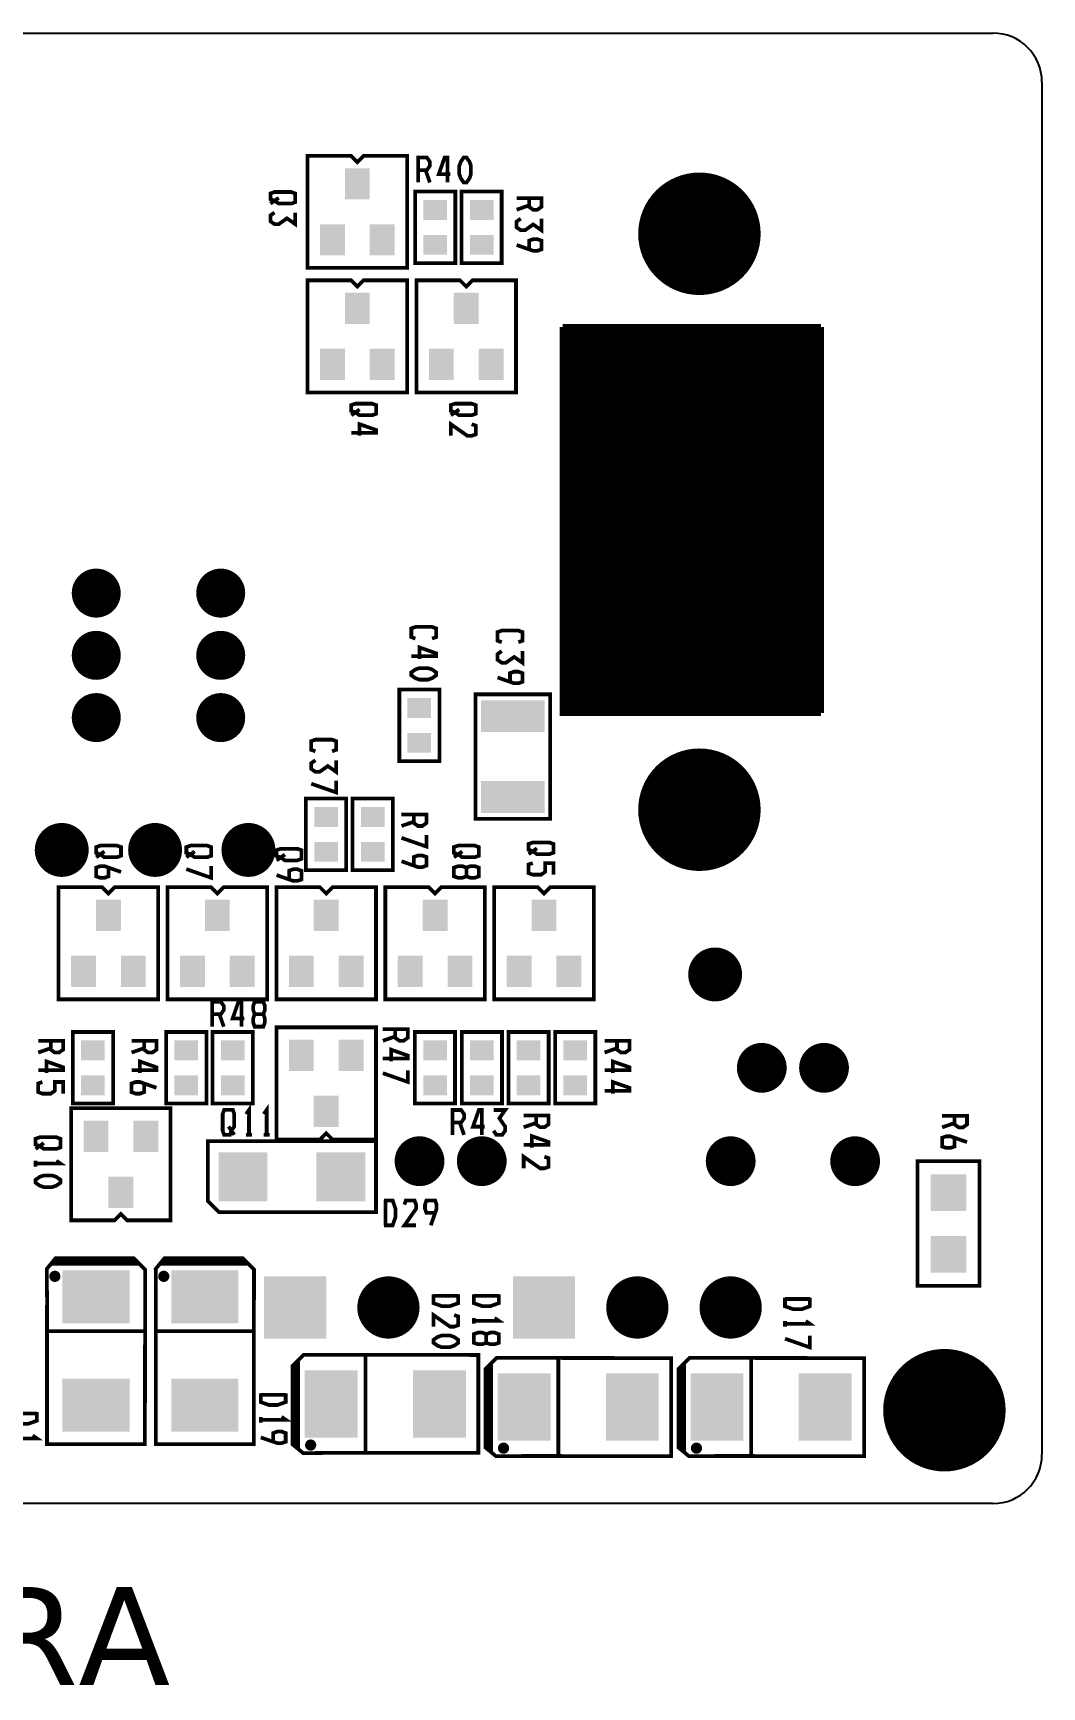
# Model space of a CAD drawing. Extents: x -122 to 131, y -4 to 64.
# Drawn here: x 90.3 to 131.5, y -3.6 to 63.8 of the extents above; entities that cross this region are included whole.
import ezdxf

# ---------------------------------------------------------------- set-up
doc = ezdxf.new("R2010")
doc.units = 0
doc.header["$MEASUREMENT"] = 0
doc.layers.get('0').update_dxf_attribs({"linetype": 'CONTINUOUS'})
for name, color, linetype in [('22-302-0_DRD', 7, 'CONTINUOUS'), ('22-302-0_SMB', 8, 'CONTINUOUS'), ('22-302-0_SSB', 1, 'CONTINUOUS')]:
    doc.layers.add(name, color=color, linetype=linetype)
doc.styles.get("Standard").update_dxf_attribs({"font": 'verdana.ttf', "height": 4})

# ---------------------------------------------------------------- blocks, each defined once
blk = doc.blocks.new('RECTANGLE_1')
blk.add_solid([(1.30048, 0.6477), (1.30048, -0.6477), (-1.30048, 0.6477), (-1.30048, -0.6477)])
blk = doc.blocks.new('RECTANGLE_2')
blk.add_solid([(0.4826, 0.4064), (0.4826, -0.4064), (-0.4826, 0.4064), (-0.4826, -0.4064)])
blk = doc.blocks.new('SQUARE_6')
blk.add_solid([(0.99949, 0.99949), (0.99949, -0.99949), (-0.99949, 0.99949), (-0.99949, -0.99949)])
blk = doc.blocks.new('RECTANGLE_7')
blk.add_solid([(1.0795, 1.3716), (1.0795, -1.3716), (-1.0795, 1.3716), (-1.0795, -1.3716)])
blk = doc.blocks.new('ROUND_15')
at = {"const_width": 1.27}
blk.add_lwpolyline([(-0.635, 0, 1), (0.635, 0, 1)], format="xyb", close=True, dxfattribs=at)
blk = doc.blocks.new('ROUND_17')
at = {"const_width": 1.09982}
blk.add_lwpolyline([(-0.54991, 0, 1), (0.54991, 0, 1)], format="xyb", close=True, dxfattribs=at)
blk = doc.blocks.new('ROUND_19')
at = {"const_width": 1.016}
blk.add_lwpolyline([(-0.508, 0, 1), (0.508, 0, 1)], format="xyb", close=True, dxfattribs=at)
blk = doc.blocks.new('ROUND_21')
at = {"const_width": 0.99949}
blk.add_lwpolyline([(-0.499744, 0, 1), (0.499744, 0, 1)], format="xyb", close=True, dxfattribs=at)
blk = doc.blocks.new('SQUARE_25')
blk.add_solid([(1.27, 1.27), (1.27, -1.27), (-1.27, 1.27), (-1.27, -1.27)])
blk = doc.blocks.new('ROUND_29')
at = {"const_width": 2.49936}
blk.add_lwpolyline([(-1.24968, 0, 1), (1.24968, 0, 1)], format="xyb", close=True, dxfattribs=at)
blk = doc.blocks.new('RECTANGLE_31')
blk.add_solid([(0.508, 0.635), (0.508, -0.635), (-0.508, 0.635), (-0.508, -0.635)])
blk = doc.blocks.new('RECTANGLE_59')
blk.add_solid([(1.3716, 1.0795), (1.3716, -1.0795), (-1.3716, 1.0795), (-1.3716, -1.0795)])
blk = doc.blocks.new('RECTANGLE_63')
blk.add_solid([(0.7239, 0.7493), (0.7239, -0.7493), (-0.7239, 0.7493), (-0.7239, -0.7493)])

msp = doc.modelspace()

# ---------------------------------------------------------------- linework, layer by layer
at = {"layer": '22-302-0_DRD'}
for p, q in [((12.176, 63.838), (129.468, 63.838)), ((131.467, 61.839), (131.467, 5.837)), ((129.468, 3.838), (12.176, 3.838))]:
    msp.add_line(p, q, dxfattribs=at)
for centre, start, end in [((129.468, 61.839), 360, 90), ((129.468, 5.837), 270, 0)]:
    msp.add_arc(centre, 1.999, start, end, dxfattribs=at)
at = {"layer": '22-302-0_SMB', "const_width": 0.254}
for points in [[(111.904, 51.844), (122.445, 51.844)], [(111.904, 51.844), (111.904, 36.096), (122.191, 36.096)], [(112.056, 51.844), (112.056, 36.096)], [(112.285, 51.844), (112.285, 36.096)], [(112.513, 51.844), (112.513, 36.096)], [(112.742, 51.844), (112.742, 36.096)], [(112.97, 51.844), (112.97, 36.096)], [(113.199, 51.844), (113.199, 36.096)], [(113.428, 51.844), (113.428, 36.096)], [(113.656, 51.844), (113.656, 36.096)], [(113.885, 51.844), (113.885, 36.096)], [(114.113, 51.844), (114.113, 36.096)], [(114.342, 51.844), (114.342, 36.096)], [(114.571, 51.844), (114.571, 36.096)], [(114.799, 51.844), (114.799, 36.096)], [(115.028, 51.844), (115.028, 36.096)], [(115.256, 51.844), (115.256, 36.096)], [(115.485, 51.844), (115.485, 36.096)], [(115.714, 51.844), (115.714, 36.096)], [(115.942, 51.844), (115.942, 36.096)], [(116.171, 51.844), (116.171, 36.096)], [(116.399, 51.844), (116.399, 36.096)], [(116.628, 51.844), (116.628, 36.096)], [(116.857, 51.844), (116.857, 36.096)], [(117.085, 51.844), (117.085, 36.096)], [(117.314, 51.844), (117.314, 36.096)], [(117.542, 51.844), (117.542, 36.096)], [(117.771, 51.844), (117.771, 36.096)], [(118, 51.844), (118, 36.096)], [(118.228, 51.844), (118.228, 36.096)], [(118.457, 51.844), (118.457, 36.096)], [(118.685, 51.844), (118.685, 36.096)], [(118.914, 51.844), (118.914, 36.096)], [(119.143, 51.844), (119.143, 36.096)], [(119.371, 51.844), (119.371, 36.096)], [(119.6, 51.844), (119.6, 36.096)], [(119.828, 51.844), (119.828, 36.096)], [(120.057, 51.844), (120.057, 36.096)], [(120.286, 51.844), (120.286, 36.096)], [(120.514, 51.844), (120.514, 36.096)], [(120.743, 51.844), (120.743, 36.096)], [(120.971, 51.844), (120.971, 36.096)], [(121.2, 51.844), (121.2, 36.096)], [(121.429, 51.844), (121.429, 36.096)], [(121.657, 51.844), (121.657, 36.096)], [(121.886, 51.844), (121.886, 36.096)], [(122.114, 51.844), (122.114, 36.096)], [(122.343, 51.844), (122.343, 36.096)], [(122.445, 51.844), (122.445, 36.096)], [(111.904, 51.743), (122.445, 51.743)], [(111.904, 51.514), (122.445, 51.514)], [(111.904, 51.286), (122.445, 51.286)], [(111.904, 51.057), (122.445, 51.057)], [(111.904, 50.828), (122.445, 50.828)], [(111.904, 50.6), (122.445, 50.6)], [(111.904, 50.371), (122.445, 50.371)], [(111.904, 50.143), (122.445, 50.143)], [(111.904, 49.914), (122.445, 49.914)], [(111.904, 49.685), (122.445, 49.685)], [(111.904, 49.457), (122.445, 49.457)], [(111.904, 49.228), (122.445, 49.228)], [(111.904, 49), (122.445, 49)], [(111.904, 48.771), (122.445, 48.771)], [(111.904, 48.542), (122.445, 48.542)], [(111.904, 48.314), (122.445, 48.314)], [(111.904, 48.085), (122.445, 48.085)], [(111.904, 47.857), (122.445, 47.857)], [(111.904, 47.628), (122.445, 47.628)], [(111.904, 47.399), (122.445, 47.399)], [(111.904, 47.171), (122.445, 47.171)], [(111.904, 46.942), (122.445, 46.942)], [(111.904, 46.714), (122.445, 46.714)], [(111.904, 46.485), (122.445, 46.485)], [(111.904, 46.256), (122.445, 46.256)], [(111.904, 46.028), (122.445, 46.028)], [(111.904, 45.799), (122.445, 45.799)], [(111.904, 45.571), (122.445, 45.571)], [(111.904, 45.342), (122.445, 45.342)], [(111.904, 45.113), (122.445, 45.113)], [(111.904, 44.885), (122.445, 44.885)], [(111.904, 44.656), (122.445, 44.656)], [(111.904, 44.428), (122.445, 44.428)], [(111.904, 44.199), (122.445, 44.199)], [(111.904, 43.97), (122.445, 43.97)], [(111.904, 43.742), (122.445, 43.742)], [(111.904, 43.513), (122.445, 43.513)], [(111.904, 43.285), (122.445, 43.285)], [(111.904, 43.056), (122.445, 43.056)], [(111.904, 42.827), (122.445, 42.827)], [(111.904, 42.599), (122.445, 42.599)], [(111.904, 42.37), (122.445, 42.37)], [(111.904, 42.142), (122.445, 42.142)], [(111.904, 41.913), (122.445, 41.913)], [(111.904, 41.684), (122.445, 41.684)], [(111.904, 41.456), (122.445, 41.456)], [(111.904, 41.227), (122.445, 41.227)], [(111.904, 40.999), (122.445, 40.999)], [(111.904, 40.77), (122.445, 40.77)], [(111.904, 40.541), (122.445, 40.541)], [(111.904, 40.313), (122.445, 40.313)], [(111.904, 40.084), (122.445, 40.084)], [(111.904, 39.856), (122.445, 39.856)], [(111.904, 39.627), (122.445, 39.627)], [(111.904, 39.398), (122.445, 39.398)], [(111.904, 39.17), (122.445, 39.17)], [(111.904, 38.941), (122.445, 38.941)], [(111.904, 38.713), (122.445, 38.713)], [(111.904, 38.484), (122.445, 38.484)], [(111.904, 38.255), (122.445, 38.255)], [(111.904, 38.027), (122.445, 38.027)], [(111.904, 37.798), (122.445, 37.798)], [(111.904, 37.57), (122.445, 37.57)], [(111.904, 37.341), (122.445, 37.341)], [(111.904, 37.112), (122.445, 37.112)], [(111.904, 36.884), (122.445, 36.884)], [(111.904, 36.655), (122.445, 36.655)], [(111.904, 36.427), (122.445, 36.427)], [(111.904, 36.198), (122.445, 36.198)], [(122.191, 36.096), (122.445, 36.096)]]:
    msp.add_lwpolyline(points, dxfattribs=at)
at = {"layer": '22-302-0_SSB', "const_width": 0.152}
for points in [[(101.49, 54.257), (105.554, 54.257), (105.554, 58.829), (103.776, 58.829), (103.522, 58.575), (103.268, 58.829), (101.49, 58.829), (101.49, 54.257)], [(106.008, 58.25), (106.364, 58.25), (106.483, 58.421), (106.483, 58.588), (106.364, 58.758), (106.008, 58.758), (106.008, 57.742)], [(107.321, 58.08), (106.846, 58.08), (107.085, 58.758), (107.202, 58.758), (107.202, 57.742)], [(107.862, 57.742), (107.746, 57.913), (107.685, 58.08), (107.685, 58.421), (107.746, 58.588), (107.862, 58.758), (107.982, 58.758), (108.101, 58.588), (108.16, 58.421), (108.16, 58.08), (108.101, 57.913), (107.982, 57.742), (107.862, 57.742)], [(106.305, 58.25), (106.483, 57.742)], [(100.143, 57.354), (99.973, 57.295), (99.973, 57.057), (100.143, 56.998), (100.314, 56.879), (100.822, 56.879), (100.989, 56.94), (100.989, 57.295), (100.822, 57.354), (100.143, 57.354)], [(107.522, 54.448), (107.522, 57.369), (105.884, 57.369), (105.884, 54.448), (107.522, 54.448)], [(107.776, 57.369), (107.776, 54.448), (109.414, 54.448), (109.414, 57.369), (107.776, 57.369)], [(100.314, 57.117), (99.973, 56.879)], [(110.532, 57.105), (110.532, 56.749), (110.702, 56.63), (110.872, 56.63), (111.04, 56.749), (111.04, 57.105), (110.024, 57.105)], [(110.532, 56.808), (110.024, 56.63)], [(100.143, 56.516), (99.973, 56.396), (99.973, 56.16), (100.143, 56.041), (100.314, 56.041), (100.651, 56.279), (100.989, 56.041), (100.989, 56.516)], [(110.194, 56.267), (110.024, 56.147), (110.024, 55.911), (110.194, 55.792), (110.364, 55.792), (110.702, 56.03), (111.04, 55.792), (111.04, 56.267)], [(110.532, 55.014), (110.532, 55.37), (110.702, 55.428), (110.872, 55.428), (111.04, 55.37), (111.04, 55.014), (110.872, 54.953), (110.702, 54.953), (110.024, 55.192)], [(101.49, 49.177), (105.554, 49.177), (105.554, 53.749), (103.776, 53.749), (103.522, 53.495), (103.268, 53.749), (101.49, 53.749), (101.49, 49.177)], [(105.935, 49.177), (109.999, 49.177), (109.999, 53.749), (108.221, 53.749), (107.967, 53.495), (107.713, 53.749), (105.935, 53.749), (105.935, 49.177)], [(103.445, 48.718), (103.275, 48.659), (103.275, 48.421), (103.445, 48.362), (103.616, 48.243), (104.124, 48.243), (104.291, 48.304), (104.291, 48.659), (104.124, 48.718), (103.445, 48.718)], [(107.509, 48.718), (107.339, 48.659), (107.339, 48.421), (107.509, 48.362), (107.68, 48.243), (108.188, 48.243), (108.355, 48.304), (108.355, 48.659), (108.188, 48.718), (107.509, 48.718)], [(103.616, 48.481), (103.275, 48.243)], [(103.616, 47.405), (103.616, 47.88), (104.291, 47.643), (104.291, 47.524), (103.275, 47.524)], [(107.68, 48.481), (107.339, 48.243)], [(107.339, 47.405), (107.339, 47.88), (108.017, 47.405), (108.188, 47.405), (108.355, 47.465), (108.355, 47.821), (108.188, 47.88)], [(105.894, 39.132), (105.726, 39.193), (105.726, 39.548), (105.894, 39.607), (106.572, 39.607), (106.742, 39.548), (106.742, 39.193), (106.572, 39.132)], [(109.417, 38.984), (109.247, 39.043), (109.247, 39.398), (109.417, 39.459), (110.093, 39.459), (110.263, 39.398), (110.263, 39.043), (110.093, 38.984)], [(106.064, 38.294), (106.064, 38.769), (106.742, 38.532), (106.742, 38.413), (105.726, 38.413)], [(109.417, 38.621), (109.247, 38.502), (109.247, 38.266), (109.417, 38.146), (109.585, 38.146), (109.925, 38.382), (110.263, 38.146), (110.263, 38.621)], [(105.726, 37.753), (105.894, 37.872), (106.064, 37.93), (106.402, 37.93), (106.572, 37.872), (106.742, 37.753), (106.742, 37.633), (106.572, 37.516), (106.402, 37.455), (106.064, 37.455), (105.894, 37.516), (105.726, 37.633), (105.726, 37.753)], [(109.755, 37.366), (109.755, 37.722), (109.925, 37.783), (110.093, 37.783), (110.263, 37.722), (110.263, 37.366), (110.093, 37.308), (109.925, 37.308), (109.247, 37.544)], [(106.874, 34.128), (106.874, 37.049), (105.236, 37.049), (105.236, 34.128), (106.874, 34.128)], [(111.015, 36.858), (108.348, 36.858), (108.348, 31.778), (111.396, 31.778), (111.396, 36.858), (111.015, 36.858)], [(101.812, 34.532), (101.642, 34.593), (101.642, 34.948), (101.812, 35.007), (102.49, 35.007), (102.658, 34.948), (102.658, 34.593), (102.49, 34.532)], [(101.812, 34.169), (101.642, 34.049), (101.642, 33.813), (101.812, 33.694), (101.982, 33.694), (102.32, 33.932), (102.658, 33.694), (102.658, 34.169)], [(101.642, 33.211), (102.658, 32.855), (102.658, 33.33)], [(101.426, 32.604), (101.426, 29.683), (103.064, 29.683), (103.064, 32.604), (101.426, 32.604)], [(103.331, 32.604), (103.331, 29.683), (104.969, 29.683), (104.969, 32.604), (103.331, 32.604)], [(105.833, 31.959), (105.833, 31.603), (106.003, 31.484), (106.173, 31.484), (106.341, 31.603), (106.341, 31.959), (105.325, 31.959)], [(105.833, 31.662), (105.325, 31.484)], [(105.325, 31.001), (106.341, 30.646), (106.341, 31.121)], [(93.031, 30.684), (92.861, 30.625), (92.861, 30.387), (93.031, 30.328), (93.202, 30.209), (93.71, 30.209), (93.877, 30.27), (93.877, 30.625), (93.71, 30.684), (93.031, 30.684)], [(93.202, 30.447), (92.861, 30.209)], [(96.714, 30.684), (96.544, 30.625), (96.544, 30.387), (96.714, 30.328), (96.885, 30.209), (97.393, 30.209), (97.56, 30.27), (97.56, 30.625), (97.393, 30.684), (96.714, 30.684)], [(96.885, 30.447), (96.544, 30.209)], [(100.397, 30.557), (100.227, 30.498), (100.227, 30.26), (100.397, 30.201), (100.568, 30.082), (101.076, 30.082), (101.243, 30.143), (101.243, 30.498), (101.076, 30.557), (100.397, 30.557)], [(100.568, 30.32), (100.227, 30.082)], [(107.636, 30.684), (107.466, 30.625), (107.466, 30.387), (107.636, 30.328), (107.807, 30.209), (108.315, 30.209), (108.482, 30.27), (108.482, 30.625), (108.315, 30.684), (107.636, 30.684)], [(107.807, 30.447), (107.466, 30.209)], [(110.684, 30.811), (110.514, 30.752), (110.514, 30.514), (110.684, 30.455), (110.855, 30.336), (111.363, 30.336), (111.53, 30.397), (111.53, 30.752), (111.363, 30.811), (110.684, 30.811)], [(110.855, 30.574), (110.514, 30.336)], [(93.369, 29.787), (93.369, 29.431), (93.202, 29.371), (93.031, 29.371), (92.861, 29.431), (92.861, 29.787), (93.031, 29.846), (93.202, 29.846), (93.877, 29.609)], [(96.544, 29.726), (97.56, 29.371), (97.56, 29.846)], [(100.735, 29.304), (100.735, 29.66), (100.905, 29.719), (101.076, 29.719), (101.243, 29.66), (101.243, 29.304), (101.076, 29.244), (100.905, 29.244), (100.227, 29.482)], [(105.833, 29.868), (105.833, 30.224), (106.003, 30.282), (106.173, 30.282), (106.341, 30.224), (106.341, 29.868), (106.173, 29.807), (106.003, 29.807), (105.325, 30.046)], [(107.974, 29.431), (108.144, 29.371), (108.315, 29.371), (108.482, 29.431), (108.482, 29.787), (108.315, 29.846), (108.144, 29.846), (107.974, 29.787), (107.974, 29.431), (107.807, 29.371), (107.636, 29.371), (107.466, 29.431), (107.466, 29.787), (107.636, 29.846), (107.807, 29.846), (107.974, 29.787)], [(110.684, 29.973), (110.514, 29.914), (110.514, 29.558), (110.684, 29.498), (111.022, 29.498), (111.192, 29.617), (111.192, 29.973), (111.53, 29.973), (111.53, 29.498)], [(91.33, 24.412), (95.394, 24.412), (95.394, 28.984), (93.616, 28.984), (93.362, 28.73), (93.108, 28.984), (91.33, 28.984), (91.33, 24.412)], [(95.775, 24.412), (99.839, 24.412), (99.839, 28.984), (98.061, 28.984), (97.807, 28.73), (97.553, 28.984), (95.775, 28.984), (95.775, 24.412)], [(100.22, 24.412), (104.284, 24.412), (104.284, 28.984), (102.506, 28.984), (102.252, 28.73), (101.998, 28.984), (100.22, 28.984), (100.22, 24.412)], [(104.665, 24.412), (108.729, 24.412), (108.729, 28.984), (106.951, 28.984), (106.697, 28.73), (106.443, 28.984), (104.665, 28.984), (104.665, 24.412)], [(109.11, 24.412), (113.174, 24.412), (113.174, 28.984), (111.396, 28.984), (111.142, 28.73), (110.888, 28.984), (109.11, 28.984), (109.11, 24.412)], [(97.596, 23.805), (97.951, 23.805), (98.071, 23.976), (98.071, 24.143), (97.951, 24.313), (97.596, 24.313), (97.596, 23.297)], [(98.909, 23.635), (98.434, 23.635), (98.67, 24.313), (98.79, 24.313), (98.79, 23.297)], [(99.686, 23.805), (99.747, 23.976), (99.747, 24.143), (99.686, 24.313), (99.331, 24.313), (99.272, 24.143), (99.272, 23.976), (99.331, 23.805), (99.686, 23.805), (99.747, 23.635), (99.747, 23.468), (99.686, 23.297), (99.331, 23.297), (99.272, 23.468), (99.272, 23.635), (99.331, 23.805)], [(97.893, 23.805), (98.071, 23.297)], [(93.552, 20.158), (93.552, 23.079), (91.914, 23.079), (91.914, 20.158), (93.552, 20.158)], [(97.362, 20.158), (97.362, 23.079), (95.724, 23.079), (95.724, 20.158), (97.362, 20.158)], [(97.616, 23.079), (97.616, 20.158), (99.254, 20.158), (99.254, 23.079), (97.616, 23.079)], [(104.284, 23.269), (100.22, 23.269), (100.22, 18.697), (101.998, 18.697), (102.252, 18.951), (102.506, 18.697), (104.284, 18.697), (104.284, 23.269)], [(105.071, 23.196), (105.071, 22.84), (105.241, 22.721), (105.411, 22.721), (105.579, 22.84), (105.579, 23.196), (104.563, 23.196)], [(105.071, 22.899), (104.563, 22.721)], [(105.871, 23.079), (105.871, 20.158), (107.509, 20.158), (107.509, 23.079), (105.871, 23.079)], [(109.427, 20.158), (109.427, 23.079), (107.789, 23.079), (107.789, 20.158), (109.427, 20.158)], [(111.332, 20.158), (111.332, 23.079), (109.694, 23.079), (109.694, 20.158), (111.332, 20.158)], [(113.237, 20.158), (113.237, 23.079), (111.599, 23.079), (111.599, 20.158), (113.237, 20.158)], [(91.007, 22.716), (91.007, 22.36), (91.175, 22.241), (91.345, 22.241), (91.515, 22.36), (91.515, 22.716), (90.499, 22.716)], [(91.007, 22.419), (90.499, 22.241)], [(94.817, 22.716), (94.817, 22.36), (94.985, 22.241), (95.155, 22.241), (95.325, 22.36), (95.325, 22.716), (94.309, 22.716)], [(94.817, 22.419), (94.309, 22.241)], [(104.903, 21.883), (104.903, 22.358), (105.579, 22.121), (105.579, 22.002), (104.563, 22.002)], [(114.121, 22.716), (114.121, 22.36), (114.289, 22.241), (114.459, 22.241), (114.629, 22.36), (114.629, 22.716), (113.613, 22.716)], [(114.121, 22.419), (113.613, 22.241)], [(90.837, 21.403), (90.837, 21.878), (91.515, 21.641), (91.515, 21.522), (90.499, 21.522)], [(94.647, 21.403), (94.647, 21.878), (95.325, 21.641), (95.325, 21.522), (94.309, 21.522)], [(104.563, 21.4), (105.579, 21.044), (105.579, 21.519)], [(113.951, 21.403), (113.951, 21.878), (114.629, 21.641), (114.629, 21.522), (113.613, 21.522)], [(90.667, 21.039), (90.499, 20.981), (90.499, 20.625), (90.667, 20.564), (91.007, 20.564), (91.175, 20.684), (91.175, 21.039), (91.515, 21.039), (91.515, 20.564)], [(94.817, 20.981), (94.817, 20.625), (94.647, 20.564), (94.477, 20.564), (94.309, 20.625), (94.309, 20.981), (94.477, 21.039), (94.647, 21.039), (95.325, 20.803)], [(113.951, 20.564), (113.951, 21.039), (114.629, 20.803), (114.629, 20.684), (113.613, 20.684)], [(95.902, 19.967), (91.838, 19.967), (91.838, 15.395), (93.616, 15.395), (93.87, 15.649), (94.124, 15.395), (95.902, 15.395), (95.902, 19.967)], [(98.025, 19.056), (98.086, 18.885), (98.322, 18.885), (98.381, 19.056), (98.5, 19.223), (98.5, 19.731), (98.442, 19.901), (98.086, 19.901), (98.025, 19.731), (98.025, 19.056)], [(99.102, 18.885), (99.102, 19.901), (98.983, 19.731)], [(99.821, 18.885), (99.821, 19.901), (99.701, 19.731)], [(107.405, 19.388), (107.761, 19.388), (107.88, 19.559), (107.88, 19.726), (107.761, 19.896), (107.405, 19.896), (107.405, 18.88)], [(108.718, 19.218), (108.243, 19.218), (108.482, 19.896), (108.599, 19.896), (108.599, 18.88)], [(109.082, 19.051), (109.201, 18.88), (109.437, 18.88), (109.557, 19.051), (109.557, 19.218), (109.32, 19.559), (109.557, 19.896), (109.082, 19.896)], [(110.819, 19.668), (110.819, 19.312), (110.987, 19.193), (111.157, 19.193), (111.327, 19.312), (111.327, 19.668), (110.311, 19.668)], [(127.9, 19.66), (127.9, 19.305), (128.071, 19.188), (128.241, 19.188), (128.408, 19.305), (128.408, 19.66), (127.392, 19.66)], [(98.264, 19.223), (98.5, 18.885)], [(99.219, 18.885), (98.983, 18.885)], [(99.94, 18.885), (99.701, 18.885)], [(107.702, 19.388), (107.88, 18.88)], [(110.819, 19.371), (110.311, 19.193)], [(110.649, 18.355), (110.649, 18.83), (111.327, 18.593), (111.327, 18.474), (110.311, 18.474)], [(127.9, 19.365), (127.392, 19.188)], [(127.9, 18.763), (127.9, 18.408), (127.733, 18.349), (127.563, 18.349), (127.392, 18.408), (127.392, 18.763), (127.563, 18.822), (127.733, 18.822), (128.408, 18.586)], [(90.557, 18.784), (90.39, 18.725), (90.39, 18.487), (90.557, 18.428), (90.728, 18.309), (91.236, 18.309), (91.406, 18.37), (91.406, 18.725), (91.236, 18.784), (90.557, 18.784)], [(90.728, 18.548), (90.39, 18.309)], [(97.883, 15.726), (104.284, 15.726), (104.284, 18.621), (97.426, 18.621), (97.426, 16.183), (97.883, 15.726)], [(90.39, 17.59), (90.39, 17.826)], [(90.39, 17.709), (91.406, 17.709), (91.236, 17.826)], [(110.311, 17.516), (110.311, 17.991), (110.987, 17.516), (111.157, 17.516), (111.327, 17.577), (111.327, 17.933), (111.157, 17.991)], [(126.382, 17.808), (128.922, 17.808), (128.922, 12.728), (126.382, 12.728), (126.382, 17.808)], [(90.39, 17.049), (90.557, 17.166), (90.728, 17.227), (91.065, 17.227), (91.236, 17.166), (91.406, 17.049), (91.406, 16.93), (91.236, 16.81), (91.065, 16.752), (90.728, 16.752), (90.557, 16.81), (90.39, 16.93), (90.39, 17.049)], [(104.609, 15.19), (104.964, 15.19), (105.081, 15.528), (105.081, 15.865), (104.964, 16.206), (104.609, 16.206)], [(104.667, 15.19), (104.667, 16.206)], [(105.919, 15.19), (105.447, 15.19), (105.919, 15.865), (105.919, 16.036), (105.861, 16.206), (105.505, 16.206), (105.447, 16.036)], [(106.699, 15.698), (106.343, 15.698), (106.285, 15.865), (106.285, 16.036), (106.343, 16.206), (106.699, 16.206), (106.758, 16.036), (106.758, 15.865), (106.521, 15.19)], [(90.857, 12.256), (90.855, 7.902), (90.855, 6.264), (94.853, 6.264), (94.86, 13.389), (94.403, 13.846), (91.203, 13.846), (90.847, 13.414), (90.857, 12.256)], [(91.203, 13.795), (91.076, 13.643), (90.999, 13.592), (90.949, 13.541)], [(91.05, 13.643), (90.949, 13.541)], [(91.05, 13.643), (91.076, 13.617), (94.581, 13.617)], [(91.076, 13.643), (94.555, 13.643)], [(91.187, 13.777), (91.187, 13.617)], [(91.19, 13.78), (94.418, 13.78)], [(91.203, 13.795), (94.403, 13.795)], [(91.324, 13.795), (91.324, 13.617)], [(91.462, 13.795), (91.462, 13.617)], [(91.599, 13.795), (91.599, 13.617)], [(91.736, 13.795), (91.736, 13.617)], [(91.873, 13.795), (91.873, 13.617)], [(92.01, 13.795), (92.01, 13.617)], [(92.147, 13.795), (92.147, 13.617)], [(92.285, 13.795), (92.285, 13.617)], [(92.422, 13.795), (92.422, 13.617)], [(92.559, 13.795), (92.559, 13.617)], [(92.696, 13.795), (92.696, 13.617)], [(92.833, 13.795), (92.833, 13.617)], [(92.97, 13.795), (92.97, 13.617)], [(93.108, 13.795), (93.108, 13.617)], [(93.245, 13.795), (93.245, 13.617)], [(93.382, 13.795), (93.382, 13.617)], [(93.519, 13.795), (93.519, 13.617)], [(93.656, 13.795), (93.656, 13.617)], [(93.793, 13.795), (93.793, 13.617)], [(93.931, 13.795), (93.931, 13.617)], [(94.068, 13.795), (94.068, 13.617)], [(94.205, 13.795), (94.205, 13.617)], [(94.342, 13.795), (94.342, 13.617)], [(94.403, 13.795), (94.581, 13.617)], [(94.479, 13.719), (94.479, 13.617)], [(95.302, 12.256), (95.3, 7.902), (95.3, 6.264), (99.298, 6.264), (99.305, 13.389), (98.848, 13.846), (95.648, 13.846), (95.292, 13.414), (95.302, 12.256)], [(95.648, 13.795), (95.521, 13.643), (95.444, 13.592), (95.394, 13.541)], [(95.495, 13.643), (95.394, 13.541)], [(95.495, 13.643), (95.521, 13.617), (99.026, 13.617)], [(95.521, 13.643), (99, 13.643)], [(95.632, 13.777), (95.632, 13.617)], [(95.635, 13.78), (98.863, 13.78)], [(95.648, 13.795), (98.848, 13.795)], [(95.769, 13.795), (95.769, 13.617)], [(95.907, 13.795), (95.907, 13.617)], [(96.044, 13.795), (96.044, 13.617)], [(96.181, 13.795), (96.181, 13.617)], [(96.318, 13.795), (96.318, 13.617)], [(96.455, 13.795), (96.455, 13.617)], [(96.592, 13.795), (96.592, 13.617)], [(96.73, 13.795), (96.73, 13.617)], [(96.867, 13.795), (96.867, 13.617)], [(97.004, 13.795), (97.004, 13.617)], [(97.141, 13.795), (97.141, 13.617)], [(97.278, 13.795), (97.278, 13.617)], [(97.415, 13.795), (97.415, 13.617)], [(97.553, 13.795), (97.553, 13.617)], [(97.69, 13.795), (97.69, 13.617)], [(97.827, 13.795), (97.827, 13.617)], [(97.964, 13.795), (97.964, 13.617)], [(98.101, 13.795), (98.101, 13.617)], [(98.238, 13.795), (98.238, 13.617)], [(98.376, 13.795), (98.376, 13.617)], [(98.513, 13.795), (98.513, 13.617)], [(98.65, 13.795), (98.65, 13.617)], [(98.787, 13.795), (98.787, 13.617)], [(98.848, 13.795), (99.026, 13.617)], [(98.924, 13.719), (98.924, 13.617)], [(91.032, 13.059), (91.319, 13.059)], [(91.05, 13.196), (91.302, 13.196)], [(91.091, 13.234), (91.091, 12.982)], [(91.228, 13.252), (91.228, 12.965)], [(95.477, 13.059), (95.764, 13.059)], [(95.495, 13.196), (95.747, 13.196)], [(95.536, 13.234), (95.536, 12.982)], [(95.673, 13.252), (95.673, 12.965)], [(106.628, 12.37), (106.628, 12.015), (106.968, 11.895), (107.306, 11.895), (107.644, 12.015), (107.644, 12.37)], [(106.628, 12.312), (107.644, 12.312)], [(108.279, 12.37), (108.279, 12.015), (108.619, 11.895), (108.957, 11.895), (109.295, 12.015), (109.295, 12.37)], [(108.279, 12.312), (109.295, 12.312)], [(120.979, 12.243), (120.979, 11.888), (121.319, 11.768), (121.657, 11.768), (121.995, 11.888), (121.995, 12.243)], [(120.979, 12.185), (121.995, 12.185)], [(106.628, 11.057), (106.628, 11.532), (107.306, 11.057), (107.476, 11.057), (107.644, 11.118), (107.644, 11.474), (107.476, 11.532)], [(108.279, 11.177), (108.279, 11.413)], [(108.279, 11.296), (109.295, 11.296), (109.127, 11.413)], [(90.898, 10.874), (94.835, 10.874)], [(95.343, 10.874), (99.28, 10.874)], [(108.787, 10.397), (108.957, 10.338), (109.127, 10.338), (109.295, 10.397), (109.295, 10.752), (109.127, 10.813), (108.957, 10.813), (108.787, 10.752), (108.787, 10.397), (108.619, 10.338), (108.449, 10.338), (108.279, 10.397), (108.279, 10.752), (108.449, 10.813), (108.619, 10.813), (108.787, 10.752)], [(120.979, 11.05), (120.979, 11.286)], [(120.979, 11.169), (121.995, 11.169), (121.827, 11.286)], [(106.628, 10.516), (106.798, 10.635), (106.968, 10.694), (107.306, 10.694), (107.476, 10.635), (107.644, 10.516), (107.644, 10.397), (107.476, 10.28), (107.306, 10.219), (106.968, 10.219), (106.798, 10.28), (106.628, 10.397), (106.628, 10.516)], [(120.979, 10.567), (121.995, 10.211), (121.995, 10.686)], [(102.47, 5.906), (106.824, 5.903), (108.462, 5.903), (108.462, 9.901), (101.337, 9.909), (100.88, 9.452), (100.88, 6.251), (101.312, 5.896), (102.47, 5.906)], [(101.109, 9.63), (100.931, 9.452)], [(100.931, 9.452), (100.931, 6.251), (101.083, 6.124), (101.134, 6.048), (101.185, 5.997)], [(100.931, 9.391), (101.109, 9.391)], [(100.946, 9.467), (100.946, 6.239)], [(101.007, 9.528), (101.109, 9.528)], [(101.083, 9.604), (101.083, 6.124)], [(101.109, 9.63), (101.109, 6.124)], [(103.852, 5.947), (103.852, 9.884)], [(110.344, 5.779), (114.698, 5.776), (116.336, 5.776), (116.336, 9.774), (109.211, 9.782), (108.754, 9.325), (108.754, 6.124), (109.186, 5.769), (110.344, 5.779)], [(108.983, 9.503), (108.805, 9.325)], [(108.881, 9.401), (108.983, 9.401)], [(108.957, 9.477), (108.957, 5.997)], [(108.983, 9.503), (108.983, 5.997)], [(111.726, 5.82), (111.726, 9.757)], [(118.218, 5.779), (122.572, 5.776), (124.21, 5.776), (124.21, 9.774), (117.085, 9.782), (116.628, 9.325), (116.628, 6.124), (117.06, 5.769), (118.218, 5.779)], [(116.857, 9.503), (116.679, 9.325)], [(116.755, 9.401), (116.857, 9.401)], [(116.831, 9.477), (116.831, 5.997)], [(116.857, 9.503), (116.857, 5.997)], [(119.6, 5.82), (119.6, 9.757)], [(100.931, 9.254), (101.109, 9.254)], [(100.931, 9.117), (101.109, 9.117)], [(100.931, 8.979), (101.109, 8.979)], [(100.931, 8.842), (101.109, 8.842)], [(100.931, 8.705), (101.109, 8.705)], [(108.805, 9.325), (108.805, 6.124), (108.957, 5.997), (109.008, 5.921), (109.059, 5.87)], [(108.805, 9.264), (108.983, 9.264)], [(108.805, 9.127), (108.983, 9.127)], [(108.805, 8.99), (108.983, 8.99)], [(108.805, 8.852), (108.983, 8.852)], [(108.805, 8.715), (108.983, 8.715)], [(108.82, 9.34), (108.82, 6.112)], [(116.679, 9.325), (116.679, 6.124), (116.831, 5.997), (116.882, 5.921), (116.933, 5.87)], [(116.679, 9.264), (116.857, 9.264)], [(116.679, 9.127), (116.857, 9.127)], [(116.679, 8.99), (116.857, 8.99)], [(116.679, 8.852), (116.857, 8.852)], [(116.679, 8.715), (116.857, 8.715)], [(116.694, 9.34), (116.694, 6.112)], [(99.582, 8.334), (99.582, 7.979), (99.92, 7.859), (100.26, 7.859), (100.598, 7.979), (100.598, 8.334)], [(99.582, 8.273), (100.598, 8.273)], [(100.931, 8.568), (101.109, 8.568)], [(100.931, 8.431), (101.109, 8.431)], [(100.931, 8.294), (101.109, 8.294)], [(100.931, 8.156), (101.109, 8.156)], [(108.805, 8.578), (108.983, 8.578)], [(108.805, 8.441), (108.983, 8.441)], [(108.805, 8.304), (108.983, 8.304)], [(108.805, 8.167), (108.983, 8.167)], [(108.805, 8.029), (108.983, 8.029)], [(116.679, 8.578), (116.857, 8.578)], [(116.679, 8.441), (116.857, 8.441)], [(116.679, 8.304), (116.857, 8.304)], [(116.679, 8.167), (116.857, 8.167)], [(116.679, 8.029), (116.857, 8.029)], [(89.422, 7.572), (89.422, 7.217), (89.76, 7.097), (90.1, 7.097), (90.438, 7.217), (90.438, 7.572)], [(89.422, 7.514), (90.438, 7.514)], [(99.582, 7.14), (99.582, 7.377)], [(99.582, 7.26), (100.598, 7.26), (100.428, 7.377)], [(100.931, 8.019), (101.109, 8.019)], [(100.931, 7.882), (101.109, 7.882)], [(100.931, 7.745), (101.109, 7.745)], [(100.931, 7.608), (101.109, 7.608)], [(100.931, 7.471), (101.109, 7.471)], [(108.805, 7.892), (108.983, 7.892)], [(108.805, 7.755), (108.983, 7.755)], [(108.805, 7.618), (108.983, 7.618)], [(108.805, 7.481), (108.983, 7.481)], [(116.679, 7.892), (116.857, 7.892)], [(116.679, 7.755), (116.857, 7.755)], [(116.679, 7.618), (116.857, 7.618)], [(116.679, 7.481), (116.857, 7.481)], [(100.09, 6.361), (100.09, 6.716), (100.26, 6.777), (100.428, 6.777), (100.598, 6.716), (100.598, 6.361), (100.428, 6.302), (100.26, 6.302), (99.582, 6.538)], [(100.931, 7.333), (101.109, 7.333)], [(100.931, 7.196), (101.109, 7.196)], [(100.931, 7.059), (101.109, 7.059)], [(100.931, 6.922), (101.109, 6.922)], [(100.931, 6.785), (101.109, 6.785)], [(108.805, 7.344), (108.983, 7.344)], [(108.805, 7.206), (108.983, 7.206)], [(108.805, 7.069), (108.983, 7.069)], [(108.805, 6.932), (108.983, 6.932)], [(108.805, 6.795), (108.983, 6.795)], [(116.679, 7.344), (116.857, 7.344)], [(116.679, 7.206), (116.857, 7.206)], [(116.679, 7.069), (116.857, 7.069)], [(116.679, 6.932), (116.857, 6.932)], [(116.679, 6.795), (116.857, 6.795)], [(89.422, 6.498), (90.438, 6.498), (90.268, 6.615)], [(100.931, 6.648), (101.109, 6.648)], [(100.931, 6.511), (101.109, 6.511)], [(100.931, 6.373), (101.109, 6.373)], [(100.949, 6.236), (101.109, 6.236)], [(101.109, 6.124), (101.083, 6.099)], [(101.083, 6.099), (101.185, 5.997)], [(101.472, 6.175), (101.759, 6.175)], [(101.49, 6.312), (101.741, 6.312)], [(101.53, 6.353), (101.53, 6.102)], [(101.667, 6.371), (101.667, 6.084)], [(108.805, 6.658), (108.983, 6.658)], [(108.805, 6.521), (108.983, 6.521)], [(108.805, 6.384), (108.983, 6.384)], [(108.805, 6.246), (108.983, 6.246)], [(108.823, 6.109), (108.983, 6.109)], [(108.983, 5.997), (108.957, 5.972)], [(109.346, 6.048), (109.633, 6.048)], [(109.364, 6.185), (109.615, 6.185)], [(109.404, 6.226), (109.404, 5.975)], [(109.541, 6.244), (109.541, 5.957)], [(116.679, 6.658), (116.857, 6.658)], [(116.679, 6.521), (116.857, 6.521)], [(116.679, 6.384), (116.857, 6.384)], [(116.679, 6.246), (116.857, 6.246)], [(116.697, 6.109), (116.857, 6.109)], [(116.857, 5.997), (116.831, 5.972)], [(117.22, 6.048), (117.507, 6.048)], [(117.238, 6.185), (117.489, 6.185)], [(117.278, 6.226), (117.278, 5.975)], [(117.415, 6.244), (117.415, 5.957)], [(108.957, 5.972), (109.059, 5.87)], [(116.831, 5.972), (116.933, 5.87)]]:
    msp.add_lwpolyline(points, dxfattribs=at)
for points in [[(91.025, 13.109, -0.414214), (91.177, 13.262)], [(91.177, 12.957, -0.414214), (91.025, 13.109)], [(91.177, 13.262, -0.414214), (91.33, 13.109)], [(91.33, 13.109, -0.414214), (91.177, 12.957)], [(95.47, 13.109, -0.414214), (95.622, 13.262)], [(95.622, 12.957, -0.414214), (95.47, 13.109)], [(95.622, 13.262, -0.414214), (95.775, 13.109)], [(95.775, 13.109, -0.414214), (95.622, 12.957)], [(101.464, 6.226, -0.414214), (101.617, 6.378)], [(101.617, 6.074, -0.414214), (101.464, 6.226)], [(101.617, 6.378, -0.414214), (101.769, 6.226)], [(101.769, 6.226, -0.414214), (101.617, 6.074)], [(109.338, 6.099, -0.414214), (109.491, 6.251)], [(109.491, 5.947, -0.414214), (109.338, 6.099)], [(109.491, 6.251, -0.414214), (109.643, 6.099)], [(109.643, 6.099, -0.414214), (109.491, 5.947)], [(117.212, 6.099, -0.414214), (117.365, 6.251)], [(117.365, 5.947, -0.414214), (117.212, 6.099)], [(117.365, 6.251, -0.414214), (117.517, 6.099)], [(117.517, 6.099, -0.414214), (117.365, 5.947)]]:
    msp.add_lwpolyline(points, format="xyb", dxfattribs=at)

# ---------------------------------------------------------------- block references
at = {"layer": '22-302-0_SMB', "xscale": -1}
for name, p in [('RECTANGLE_31', (103.522, 57.686)), ('ROUND_29', (117.486, 55.649)), ('RECTANGLE_2', (106.697, 56.62)), ('RECTANGLE_2', (108.602, 56.62)), ('RECTANGLE_31', (102.506, 55.4)), ('RECTANGLE_31', (104.538, 55.4)), ('RECTANGLE_2', (106.697, 55.197)), ('RECTANGLE_2', (108.602, 55.197)), ('RECTANGLE_31', (103.522, 52.606)), ('RECTANGLE_31', (107.967, 52.606)), ('RECTANGLE_31', (102.506, 50.32)), ('RECTANGLE_31', (104.538, 50.32)), ('RECTANGLE_31', (106.951, 50.32)), ('RECTANGLE_31', (108.983, 50.32)), ('ROUND_21', (92.866, 40.988)), ('ROUND_21', (97.946, 40.988)), ('ROUND_21', (92.866, 38.448)), ('ROUND_21', (97.946, 38.448)), ('ROUND_21', (92.866, 35.908)), ('ROUND_21', (97.946, 35.908)), ('RECTANGLE_2', (106.049, 36.3)), ('RECTANGLE_1', (109.872, 35.969)), ('RECTANGLE_2', (106.049, 34.877)), ('ROUND_29', (117.486, 32.149)), ('RECTANGLE_1', (109.872, 32.667)), ('RECTANGLE_2', (102.252, 31.855)), ('RECTANGLE_2', (104.157, 31.855)), ('ROUND_17', (91.457, 30.508)), ('ROUND_17', (95.267, 30.508)), ('ROUND_17', (99.077, 30.508)), ('RECTANGLE_2', (102.252, 30.432)), ('RECTANGLE_2', (104.157, 30.432)), ('RECTANGLE_31', (93.362, 27.841)), ('RECTANGLE_31', (97.807, 27.841)), ('RECTANGLE_31', (102.252, 27.841)), ('RECTANGLE_31', (106.697, 27.841)), ('RECTANGLE_31', (111.142, 27.841)), ('ROUND_17', (118.127, 25.428)), ('RECTANGLE_31', (92.346, 25.555)), ('RECTANGLE_31', (94.378, 25.555)), ('RECTANGLE_31', (96.791, 25.555)), ('RECTANGLE_31', (98.823, 25.555)), ('RECTANGLE_31', (101.236, 25.555)), ('RECTANGLE_31', (103.268, 25.555)), ('RECTANGLE_31', (105.681, 25.555)), ('RECTANGLE_31', (107.713, 25.555)), ('RECTANGLE_31', (110.126, 25.555)), ('RECTANGLE_31', (112.158, 25.555)), ('RECTANGLE_2', (92.727, 22.33)), ('RECTANGLE_2', (96.537, 22.33)), ('RECTANGLE_2', (98.442, 22.33)), ('RECTANGLE_31', (101.236, 22.126)), ('RECTANGLE_31', (103.268, 22.126)), ('RECTANGLE_2', (106.697, 22.33)), ('RECTANGLE_2', (108.602, 22.33)), ('RECTANGLE_2', (110.507, 22.33)), ('RECTANGLE_2', (112.412, 22.33)), ('ROUND_19', (120.032, 21.618)), ('ROUND_19', (122.572, 21.618)), ('RECTANGLE_2', (92.727, 20.907)), ('RECTANGLE_2', (96.537, 20.907)), ('RECTANGLE_2', (98.442, 20.907)), ('RECTANGLE_2', (106.697, 20.907)), ('RECTANGLE_2', (108.602, 20.907)), ('RECTANGLE_2', (110.507, 20.907)), ('RECTANGLE_2', (112.412, 20.907)), ('RECTANGLE_31', (102.252, 19.84)), ('RECTANGLE_31', (92.854, 18.824)), ('RECTANGLE_31', (94.886, 18.824)), ('ROUND_19', (106.062, 17.808)), ('ROUND_19', (108.602, 17.808)), ('ROUND_19', (118.762, 17.808)), ('ROUND_19', (123.842, 17.808)), ('SQUARE_6', (98.856, 17.173)), ('SQUARE_6', (102.854, 17.173)), ('RECTANGLE_31', (93.87, 16.538)), ('RECTANGLE_63', (127.652, 16.526)), ('RECTANGLE_63', (127.652, 14.011)), ('RECTANGLE_59', (92.854, 12.271)), ('RECTANGLE_59', (97.299, 12.271)), ('SQUARE_25', (100.982, 11.839)), ('ROUND_15', (104.792, 11.839)), ('SQUARE_25', (111.142, 11.839)), ('ROUND_15', (114.952, 11.839)), ('ROUND_15', (118.762, 11.839)), ('ROUND_29', (127.486, 7.648)), ('RECTANGLE_59', (92.854, 7.852)), ('RECTANGLE_59', (97.299, 7.852)), ('RECTANGLE_7', (102.455, 7.902)), ('RECTANGLE_7', (106.874, 7.902)), ('RECTANGLE_7', (110.329, 7.775)), ('RECTANGLE_7', (114.748, 7.775)), ('RECTANGLE_7', (118.203, 7.775)), ('RECTANGLE_7', (122.622, 7.775))]:
    msp.add_blockref(name, p, dxfattribs=at)

# ---------------------------------------------------------------- texts
at = {"linetype": 'Continuous'}
msp.add_text('LATO SALDATURA', height=4, dxfattribs=at).set_placement((46.459, -3.565))

doc.saveas('drawing.dxf')
